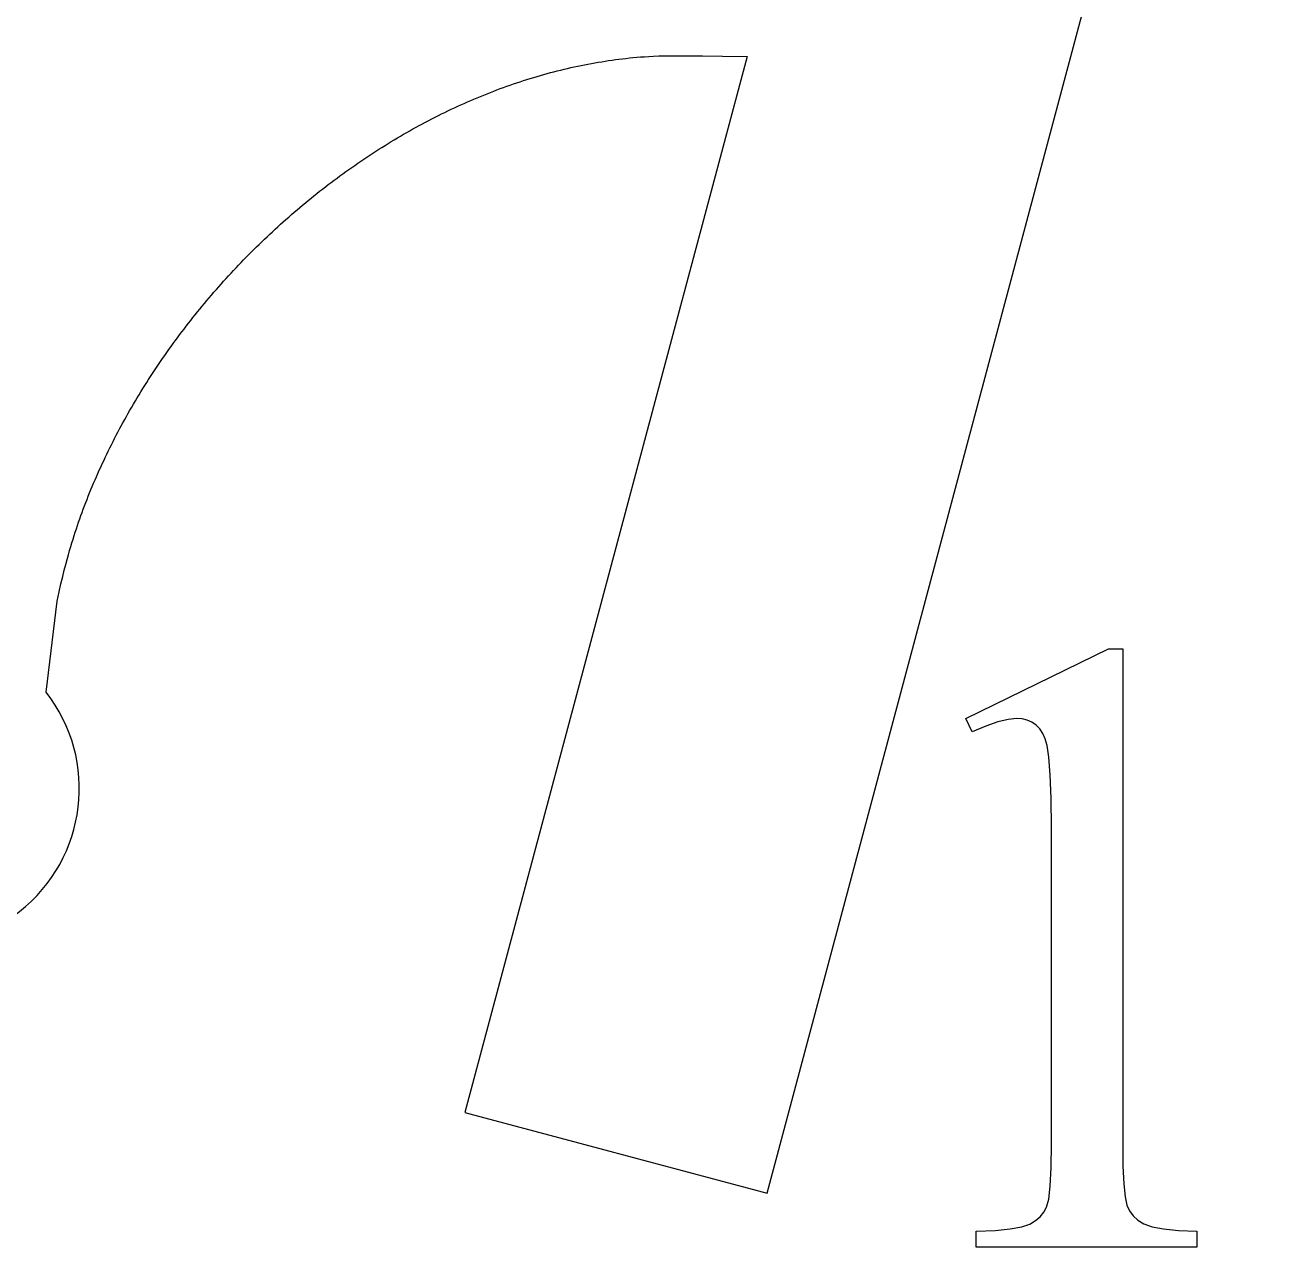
# Model space of a CAD drawing. Extents: x -27 to 581, y 232 to 579.
# Drawn here: x 75.71 to 87.91, y 553.27 to 565.28 of the extents above; entities that cross this region are included whole.
import ezdxf

# ---------------------------------------------------------------- set-up
doc = ezdxf.new("R2010")
doc.units = 0
doc.header["$MEASUREMENT"] = 0
doc.layers.get('0').update_dxf_attribs({"linetype": 'CONTINUOUS'})

msp = doc.modelspace()

# ---------------------------------------------------------------- linework, layer by layer
at = {"color": 1}
msp.add_line((83.001312, 553.797119), (88.909348, 575.917419), dxfattribs=at)
at = {"color": 1, "ltscale": 0.268523}
msp.add_line((82.804726, 564.966125), (80.032982, 554.588989), dxfattribs=at)
at = {"color": 1, "ltscale": 0.001039}
msp.add_line((81.798141, 564.965515), (81.839622, 564.968262), dxfattribs=at)
at = {"color": 1, "ltscale": 0.001119}
msp.add_line((81.839622, 564.968262), (81.884293, 564.970825), dxfattribs=at)
at = {"color": 1, "ltscale": 0.001335}
msp.add_line((81.884293, 564.970825), (81.93763, 564.973022), dxfattribs=at)
at = {"color": 1, "ltscale": 0.001713}
msp.add_line((81.93763, 564.973022), (82.006142, 564.974609), dxfattribs=at)
at = {"color": 1, "ltscale": 0.002256}
msp.add_line((82.006142, 564.974609), (82.096367, 564.975342), dxfattribs=at)
at = {"color": 1, "ltscale": 0.002961}
msp.add_line((82.096367, 564.975342), (82.214821, 564.975098), dxfattribs=at)
at = {"color": 1, "ltscale": 0.00383}
msp.add_line((82.214821, 564.975098), (82.368011, 564.973633), dxfattribs=at)
at = {"color": 1, "ltscale": 0.004862}
msp.add_line((82.368011, 564.973633), (82.562477, 564.970703), dxfattribs=at)
at = {"color": 1, "ltscale": 0.006057}
msp.add_line((82.562477, 564.970703), (82.804726, 564.966125), dxfattribs=at)
at = {"color": 1, "ltscale": 0.000858}
for p, q in [((81.007355, 564.842224), (81.040764, 564.850098)), ((81.040764, 564.850098), (81.074196, 564.857788)), ((76.307762, 560.583252), (76.320183, 560.615234)), ((76.332794, 560.647095), (76.345589, 560.678955))]:
    msp.add_line(p, q, dxfattribs=at)
at = {"color": 1, "ltscale": 0.000857}
for p, q in [((81.074196, 564.857788), (81.107674, 564.865234)), ((81.107674, 564.865234), (81.141174, 564.872437)), ((76.320183, 560.615234), (76.332794, 560.647095)), ((76.215279, 560.326416), (76.226227, 560.358887))]:
    msp.add_line(p, q, dxfattribs=at)
at = {"color": 1, "ltscale": 0.000856}
for p, q in [((81.141174, 564.872437), (81.174713, 564.879395)), ((81.174713, 564.879395), (81.208282, 564.886108)), ((81.208282, 564.886108), (81.241882, 564.892639))]:
    msp.add_line(p, q, dxfattribs=at)
at = {"color": 1, "ltscale": 0.000855}
for p, q in [((81.241882, 564.892639), (81.275513, 564.898926)), ((81.275513, 564.898926), (81.309174, 564.904968)), ((81.309174, 564.904968), (81.342857, 564.910828)), ((76.29554, 560.551331), (76.307762, 560.583252))]:
    msp.add_line(p, q, dxfattribs=at)
at = {"color": 1, "ltscale": 0.000854}
for p, q in [((81.342857, 564.910828), (81.376572, 564.916382)), ((81.376572, 564.916382), (81.410309, 564.921753)), ((81.410309, 564.921753), (81.444069, 564.92688)), ((81.444069, 564.92688), (81.477859, 564.931763)), ((81.545509, 564.940796), (81.579414, 564.944946)), ((76.27166, 560.487305), (76.283501, 560.519348)), ((76.283501, 560.519348), (76.29554, 560.551331))]:
    msp.add_line(p, q, dxfattribs=at)
at = {"color": 1, "ltscale": 0.000853}
for p, q in [((81.477859, 564.931763), (81.511673, 564.936401)), ((81.511673, 564.936401), (81.545509, 564.940796))]:
    msp.add_line(p, q, dxfattribs=at)
at = {"color": 1, "ltscale": 0.00086}
for p, q in [((81.579414, 564.944946), (81.613602, 564.948914)), ((80.840881, 564.7995), (80.8741, 564.808472)), ((80.8741, 564.808472), (80.907356, 564.817261)), ((76.345589, 560.678955), (76.358574, 560.710815))]:
    msp.add_line(p, q, dxfattribs=at)
at = {"color": 1, "ltscale": 0.000874}
for p, q in [((81.613602, 564.948914), (81.648346, 564.952637)), ((79.993553, 564.49231), (80.025467, 564.506592)), ((80.025467, 564.506592), (80.057449, 564.520752)), ((76.623611, 561.276001), (76.640022, 561.306885)), ((76.575424, 561.182861), (76.591316, 561.213989))]:
    msp.add_line(p, q, dxfattribs=at)
at = {"color": 1, "ltscale": 0.000893}
for p, q in [((81.648346, 564.952637), (81.683899, 564.956177)), ((78.891937, 563.856628), (78.92112, 563.877197)), ((78.92112, 563.877197), (78.950386, 563.897644)), ((78.950386, 563.897644), (78.979744, 563.917969)), ((78.833855, 563.815002), (78.862846, 563.835876)), ((78.862846, 563.835876), (78.891937, 563.856628)), ((77.251282, 562.260254), (77.272919, 562.288696)), ((77.187241, 562.174255), (77.208443, 562.203003))]:
    msp.add_line(p, q, dxfattribs=at)
at = {"color": 1, "ltscale": 0.00092}
msp.add_line((81.683899, 564.956177), (81.720543, 564.959473), dxfattribs=at)
at = {"color": 1, "ltscale": 0.000953}
msp.add_line((81.720543, 564.959473), (81.758537, 564.962585), dxfattribs=at)
at = {"color": 1, "ltscale": 0.000993}
msp.add_line((81.758537, 564.962585), (81.798141, 564.965515), dxfattribs=at)
at = {"color": 1, "ltscale": 0.000865}
for p, q in [((80.57663, 564.719849), (80.609505, 564.730591)), ((80.511017, 564.697876), (80.5438, 564.708984)), ((80.5438, 564.708984), (80.57663, 564.719849)), ((76.426308, 560.869263), (76.440407, 560.900879)), ((76.440407, 560.900879), (76.454689, 560.932373))]:
    msp.add_line(p, q, dxfattribs=at)
at = {"color": 1, "ltscale": 0.000864}
for p, q in [((80.609505, 564.730591), (80.642433, 564.741089)), ((76.412392, 560.837646), (76.426308, 560.869263))]:
    msp.add_line(p, q, dxfattribs=at)
at = {"color": 1, "ltscale": 0.000863}
for p, q in [((80.642433, 564.741089), (80.6754, 564.751343)), ((80.6754, 564.751343), (80.708412, 564.761414)), ((76.385109, 560.774292), (76.398659, 560.80603))]:
    msp.add_line(p, q, dxfattribs=at)
at = {"color": 1, "ltscale": 0.000862}
for p, q in [((80.708412, 564.761414), (80.74147, 564.77124)), ((80.74147, 564.77124), (80.774567, 564.780884)), ((76.398659, 560.80603), (76.412392, 560.837646))]:
    msp.add_line(p, q, dxfattribs=at)
at = {"color": 1, "ltscale": 0.000861}
for p, q in [((80.774567, 564.780884), (80.807701, 564.790283)), ((80.807701, 564.790283), (80.840881, 564.7995)), ((76.37175, 560.742554), (76.385109, 560.774292))]:
    msp.add_line(p, q, dxfattribs=at)
at = {"color": 1, "ltscale": 0.000859}
for p, q in [((80.907356, 564.817261), (80.940651, 564.825806)), ((80.940651, 564.825806), (80.973984, 564.834106)), ((80.973984, 564.834106), (81.007355, 564.842224)), ((76.358574, 560.710815), (76.37175, 560.742554))]:
    msp.add_line(p, q, dxfattribs=at)
at = {"color": 1, "ltscale": 0.00087}
for p, q in [((80.218208, 564.588501), (80.250534, 564.60144)), ((76.513626, 561.058044), (76.528809, 561.089355)), ((76.544174, 561.120605), (76.559708, 561.151733))]:
    msp.add_line(p, q, dxfattribs=at)
at = {"color": 1, "ltscale": 0.000871}
for p, q in [((80.250534, 564.60144), (80.282913, 564.614258)), ((80.153732, 564.562012), (80.185944, 564.575317)), ((80.185944, 564.575317), (80.218208, 564.588501)), ((76.528809, 561.089355), (76.544174, 561.120605))]:
    msp.add_line(p, q, dxfattribs=at)
at = {"color": 1, "ltscale": 0.000869}
for p, q in [((80.282913, 564.614258), (80.315338, 564.62677)), ((80.315338, 564.62677), (80.347824, 564.63916)), ((76.498627, 561.026672), (76.513626, 561.058044)), ((76.204391, 560.293396), (76.215279, 560.326416))]:
    msp.add_line(p, q, dxfattribs=at)
at = {"color": 1, "ltscale": 0.000868}
for p, q in [((80.347824, 564.63916), (80.380363, 564.651245)), ((80.380363, 564.651245), (80.412949, 564.663208)), ((76.483795, 560.9953), (76.498627, 561.026672))]:
    msp.add_line(p, q, dxfattribs=at)
at = {"color": 1, "ltscale": 0.000867}
for p, q in [((80.412949, 564.663208), (80.445587, 564.674988)), ((80.445587, 564.674988), (80.478279, 564.686523)), ((76.469154, 560.963867), (76.483795, 560.9953))]:
    msp.add_line(p, q, dxfattribs=at)
at = {"color": 1, "ltscale": 0.000866}
for p, q in [((80.478279, 564.686523), (80.511017, 564.697876)), ((76.454689, 560.932373), (76.469154, 560.963867))]:
    msp.add_line(p, q, dxfattribs=at)
at = {"color": 1, "ltscale": 0.000875}
for p, q in [((79.9617, 564.477783), (79.993553, 564.49231)), ((76.607376, 561.244995), (76.623611, 561.276001))]:
    msp.add_line(p, q, dxfattribs=at)
at = {"color": 1, "ltscale": 0.000873}
for p, q in [((80.057449, 564.520752), (80.089485, 564.534668)), ((80.089485, 564.534668), (80.121582, 564.548462)), ((76.591316, 561.213989), (76.607376, 561.244995))]:
    msp.add_line(p, q, dxfattribs=at)
at = {"color": 1, "ltscale": 0.000872}
for p, q in [((80.121582, 564.548462), (80.153732, 564.562012)), ((76.559708, 561.151733), (76.575424, 561.182861))]:
    msp.add_line(p, q, dxfattribs=at)
at = {"color": 1, "ltscale": 0.000879}
for p, q in [((79.709167, 564.354858), (79.740501, 564.37085)), ((76.690277, 561.399292), (76.707375, 561.429993)), ((76.742058, 561.49115), (76.759651, 561.521606))]:
    msp.add_line(p, q, dxfattribs=at)
at = {"color": 1, "ltscale": 0.00088}
for p, q in [((79.740501, 564.37085), (79.771904, 564.386719)), ((76.724632, 561.460571), (76.742058, 561.49115))]:
    msp.add_line(p, q, dxfattribs=at)
at = {"color": 1, "ltscale": 0.000878}
for p, q in [((79.771904, 564.386719), (79.803375, 564.402344)), ((79.803375, 564.402344), (79.834908, 564.417786)), ((79.834908, 564.417786), (79.866508, 564.433105)), ((76.707375, 561.429993), (76.724632, 561.460571)), ((76.673355, 561.36853), (76.690277, 561.399292))]:
    msp.add_line(p, q, dxfattribs=at)
at = {"color": 1, "ltscale": 0.000877}
msp.add_line((79.866508, 564.433105), (79.898178, 564.448181), dxfattribs=at)
at = {"color": 1, "ltscale": 0.000876}
for p, q in [((79.898178, 564.448181), (79.929901, 564.463074)), ((79.929901, 564.463074), (79.9617, 564.477783)), ((76.640022, 561.306885), (76.656609, 561.337769)), ((76.656609, 561.337769), (76.673355, 561.36853))]:
    msp.add_line(p, q, dxfattribs=at)
at = {"color": 1, "ltscale": 0.000884}
for p, q in [((79.461044, 564.220215), (79.491806, 564.237671)), ((76.850098, 561.673096), (76.868675, 561.703186))]:
    msp.add_line(p, q, dxfattribs=at)
at = {"color": 1, "ltscale": 0.000883}
for p, q in [((79.491806, 564.237671), (79.522636, 564.254944)), ((79.522636, 564.254944), (79.553543, 564.272034)), ((76.831688, 561.642944), (76.850098, 561.673096)), ((76.795341, 561.582397), (76.813431, 561.612732)), ((76.813431, 561.612732), (76.831688, 561.642944))]:
    msp.add_line(p, q, dxfattribs=at)
at = {"color": 1, "ltscale": 0.000882}
for p, q in [((79.553543, 564.272034), (79.584526, 564.28894)), ((79.584526, 564.28894), (79.615578, 564.305664)), ((79.615578, 564.305664), (79.646706, 564.322266))]:
    msp.add_line(p, q, dxfattribs=at)
at = {"color": 1, "ltscale": 0.000881}
for p, q in [((79.646706, 564.322266), (79.677902, 564.338623)), ((79.677902, 564.338623), (79.709167, 564.354858)), ((76.759651, 561.521606), (76.777412, 561.552063)), ((76.777412, 561.552063), (76.795341, 561.582397))]:
    msp.add_line(p, q, dxfattribs=at)
at = {"color": 1, "ltscale": 0.000888}
for p, q in [((79.247894, 564.093201), (79.278107, 564.111877)), ((79.217766, 564.074402), (79.247894, 564.093201)), ((76.963966, 561.852539), (76.983498, 561.882202)), ((76.193504, 560.259583), (76.204391, 560.293396))]:
    msp.add_line(p, q, dxfattribs=at)
at = {"color": 1, "ltscale": 0.000887}
for p, q in [((79.278107, 564.111877), (79.308403, 564.130371)), ((79.308403, 564.130371), (79.338776, 564.148682)), ((76.944588, 561.822815), (76.963966, 561.852539)), ((76.983498, 561.882202), (77.003181, 561.911743))]:
    msp.add_line(p, q, dxfattribs=at)
at = {"color": 1, "ltscale": 0.000886}
for p, q in [((79.338776, 564.148682), (79.369225, 564.166809)), ((76.925377, 561.79303), (76.944588, 561.822815)), ((76.887421, 561.733215), (76.906319, 561.763184))]:
    msp.add_line(p, q, dxfattribs=at)
at = {"color": 1, "ltscale": 0.000885}
for p, q in [((79.369225, 564.166809), (79.399757, 564.184753)), ((79.399757, 564.184753), (79.430359, 564.202576)), ((79.430359, 564.202576), (79.461044, 564.220215)), ((76.906319, 561.763184), (76.925377, 561.79303)), ((76.868675, 561.703186), (76.887421, 561.733215))]:
    msp.add_line(p, q, dxfattribs=at)
at = {"color": 1, "ltscale": 0.00089}
for p, q in [((79.068359, 563.977844), (79.098068, 563.997437)), ((77.083473, 562.029297), (77.103928, 562.058411)), ((77.003181, 561.911743), (77.023026, 561.941284))]:
    msp.add_line(p, q, dxfattribs=at)
at = {"color": 1, "ltscale": 0.000891}
for p, q in [((79.098068, 563.997437), (79.127869, 564.016968)), ((78.979744, 563.917969), (79.009193, 563.938049)), ((79.009193, 563.938049), (79.038734, 563.958008)), ((79.038734, 563.958008), (79.068359, 563.977844)), ((77.124527, 562.087524), (77.145287, 562.116516)), ((77.063171, 562), (77.083473, 562.029297))]:
    msp.add_line(p, q, dxfattribs=at)
at = {"color": 1, "ltscale": 0.000889}
for p, q in [((79.127869, 564.016968), (79.157745, 564.036255)), ((79.157745, 564.036255), (79.187714, 564.05542)), ((79.187714, 564.05542), (79.217766, 564.074402)), ((77.023026, 561.941284), (77.043022, 561.970703)), ((77.043022, 561.970703), (77.063171, 562))]:
    msp.add_line(p, q, dxfattribs=at)
at = {"color": 1, "ltscale": 0.000895}
for p, q in [((78.718811, 563.729858), (78.747429, 563.751343)), ((78.747429, 563.751343), (78.776138, 563.772705)), ((78.776138, 563.772705), (78.804947, 563.793945)), ((78.661865, 563.686401), (78.690285, 563.708191)), ((77.360901, 562.401733), (77.383255, 562.429688)), ((77.316628, 562.345398), (77.338692, 562.373596))]:
    msp.add_line(p, q, dxfattribs=at)
at = {"color": 1, "ltscale": 0.000894}
for p, q in [((78.804947, 563.793945), (78.833855, 563.815002)), ((77.294701, 562.317139), (77.316628, 562.345398)), ((77.208443, 562.203003), (77.22979, 562.231689)), ((77.22979, 562.231689), (77.251282, 562.260254))]:
    msp.add_line(p, q, dxfattribs=at)
at = {"color": 1, "ltscale": 0.000896}
for p, q in [((78.577179, 563.620117), (78.605309, 563.642334)), ((78.605309, 563.642334), (78.633537, 563.664429)), ((78.633537, 563.664429), (78.661865, 563.686401)), ((78.690285, 563.708191), (78.718811, 563.729858)), ((77.451141, 562.513184), (77.474045, 562.540771)), ((77.272919, 562.288696), (77.294701, 562.317139)), ((77.338692, 562.373596), (77.360901, 562.401733))]:
    msp.add_line(p, q, dxfattribs=at)
at = {"color": 1, "ltscale": 0.000898}
for p, q in [((78.410561, 563.483643), (78.438072, 563.506714)), ((78.438072, 563.506714), (78.465683, 563.529663)), ((78.465683, 563.529663), (78.493408, 563.55249)), ((78.493408, 563.55249), (78.521233, 563.575195)), ((78.301582, 563.389893), (78.328667, 563.413513)), ((78.328667, 563.413513), (78.355858, 563.437012)), ((78.355858, 563.437012), (78.383156, 563.460388)), ((78.247749, 563.342224), (78.274612, 563.366089)), ((77.543579, 562.623047), (77.567024, 562.650269)), ((77.567024, 562.650269), (77.590607, 562.677368)), ((77.590607, 562.677368), (77.614319, 562.704346)), ((77.520264, 562.595703), (77.543579, 562.623047))]:
    msp.add_line(p, q, dxfattribs=at)
at = {"color": 1, "ltscale": 0.000897}
for p, q in [((78.521233, 563.575195), (78.549156, 563.597717)), ((78.549156, 563.597717), (78.577179, 563.620117)), ((77.474045, 562.540771), (77.497086, 562.568298)), ((77.497086, 562.568298), (77.520264, 562.595703)), ((77.383255, 562.429688), (77.405739, 562.457642)), ((77.405739, 562.457642), (77.428368, 562.485474)), ((77.428368, 562.485474), (77.451141, 562.513184))]:
    msp.add_line(p, q, dxfattribs=at)
at = {"color": 1, "ltscale": 0.000899}
for p, q in [((78.274612, 563.366089), (78.301582, 563.389893)), ((78.383156, 563.460388), (78.410561, 563.483643)), ((78.141403, 563.2453), (78.167824, 563.269714)), ((78.167824, 563.269714), (78.194351, 563.294006)), ((78.194351, 563.294006), (78.220993, 563.318176)), ((78.220993, 563.318176), (78.247749, 563.342224)), ((78.011055, 563.121277), (78.036896, 563.146301)), ((78.062843, 563.171265), (78.088921, 563.196045)), ((78.088921, 563.196045), (78.115105, 563.220703)), ((77.908897, 563.019836), (77.934258, 563.045349)), ((77.95974, 563.070801), (77.985336, 563.096069)), ((77.833557, 562.942505), (77.858543, 562.968384)), ((77.858543, 562.968384), (77.883659, 562.994141)), ((77.662132, 562.758057), (77.686241, 562.784729)), ((77.686241, 562.784729), (77.710472, 562.811279)), ((77.614319, 562.704346), (77.638161, 562.731262)), ((77.638161, 562.731262), (77.662132, 562.758057))]:
    msp.add_line(p, q, dxfattribs=at)
at = {"color": 1, "ltscale": 0.0009}
for p, q in [((78.036896, 563.146301), (78.062843, 563.171265)), ((78.115105, 563.220703), (78.141403, 563.2453)), ((77.883659, 562.994141), (77.908897, 563.019836)), ((77.934258, 563.045349), (77.95974, 563.070801)), ((77.985336, 563.096069), (78.011055, 563.121277)), ((77.783943, 562.890381), (77.808685, 562.916504)), ((77.808685, 562.916504), (77.833557, 562.942505)), ((77.710472, 562.811279), (77.73484, 562.837769)), ((77.73484, 562.837769), (77.759331, 562.864136)), ((77.759331, 562.864136), (77.783943, 562.890381))]:
    msp.add_line(p, q, dxfattribs=at)
at = {"color": 1, "ltscale": 0.000892}
for p, q in [((77.166191, 562.145447), (77.187241, 562.174255)), ((77.103928, 562.058411), (77.124527, 562.087524)), ((77.145287, 562.116516), (77.166191, 562.145447))]:
    msp.add_line(p, q, dxfattribs=at)
at = {"color": 1, "ltscale": 0.000852}
for p, q in [((76.248558, 560.423157), (76.26001, 560.455261)), ((76.26001, 560.455261), (76.27166, 560.487305))]:
    msp.add_line(p, q, dxfattribs=at)
at = {"color": 1, "ltscale": 0.00085}
msp.add_line((76.226227, 560.358887), (76.237297, 560.391052), dxfattribs=at)
at = {"color": 1, "ltscale": 0.000851}
msp.add_line((76.237297, 560.391052), (76.248558, 560.423157), dxfattribs=at)
at = {"color": 1, "ltscale": 0.000945}
msp.add_line((76.171425, 560.18866), (76.182533, 560.224792), dxfattribs=at)
at = {"color": 1, "ltscale": 0.000912}
msp.add_line((76.182533, 560.224792), (76.193504, 560.259583), dxfattribs=at)
at = {"color": 1, "ltscale": 0.001084}
msp.add_line((76.136559, 560.069885), (76.148514, 560.111572), dxfattribs=at)
at = {"color": 1, "ltscale": 0.001027}
msp.add_line((76.148514, 560.111572), (76.16011, 560.151001), dxfattribs=at)
at = {"color": 1, "ltscale": 0.000983}
msp.add_line((76.16011, 560.151001), (76.171425, 560.18866), dxfattribs=at)
at = {"color": 1, "ltscale": 0.001431}
msp.add_line((76.096504, 559.919922), (76.110756, 559.975342), dxfattribs=at)
at = {"color": 1, "ltscale": 0.001283}
msp.add_line((76.110756, 559.975342), (76.124039, 560.024902), dxfattribs=at)
at = {"color": 1, "ltscale": 0.001167}
msp.add_line((76.124039, 560.024902), (76.136559, 560.069885), dxfattribs=at)
at = {"color": 1, "ltscale": 0.001824}
msp.add_line((76.064224, 559.786377), (76.081055, 559.857361), dxfattribs=at)
at = {"color": 1, "ltscale": 0.001611}
msp.add_line((76.081055, 559.857361), (76.096504, 559.919922), dxfattribs=at)
at = {"color": 1, "ltscale": 0.002068}
msp.add_line((76.045776, 559.70575), (76.064224, 559.786377), dxfattribs=at)
at = {"color": 1, "ltscale": 0.022495}
msp.add_line((75.917244, 558.720886), (76.02552, 559.614136), dxfattribs=at)
at = {"color": 1, "ltscale": 0.002346}
msp.add_line((76.02552, 559.614136), (76.045776, 559.70575), dxfattribs=at)
at = {"color": 1, "ltscale": 0.076803}
msp.add_line((80.032982, 554.588989), (83.001312, 553.797119), dxfattribs=at)
at = {"color": 18}
msp.add_lwpolyline([(84.953537, 558.461182), (86.355309, 559.14502), (86.495483, 559.14502), (86.495483, 554.281311), (86.498009, 554.062012), (86.505577, 553.888428), (86.518188, 553.760437), (86.535843, 553.678162), (86.561462, 553.622131), (86.597961, 553.572998), (86.645355, 553.530762), (86.703629, 553.495483), (86.783806, 553.467041), (86.896904, 553.445557), (87.042923, 553.430969), (87.221855, 553.423279), (87.221855, 553.266113), (85.055489, 553.266113), (85.055489, 553.423279), (85.241325, 553.430847), (85.39106, 553.445068), (85.504692, 553.465881), (85.582214, 553.493347), (85.637169, 553.526794), (85.683098, 553.565552), (85.720001, 553.609619), (85.747879, 553.659058), (85.768318, 553.736938), (85.782921, 553.866638), (85.791679, 554.048096), (85.794601, 554.281311), (85.794601, 557.390686), (85.791946, 557.67688), (85.783981, 557.906799), (85.770706, 558.080444), (85.752121, 558.197754), (85.7342, 558.26123), (85.710175, 558.315674), (85.680046, 558.361084), (85.643806, 558.397461), (85.602524, 558.425293), (85.557259, 558.44519), (85.508011, 558.457153), (85.454781, 558.461182), (85.368492, 558.452881), (85.266815, 558.428223), (85.149734, 558.387085), (85.017258, 558.329468)], close=True, dxfattribs=at)
at = {"color": 1}
msp.add_arc((74.708328, 557.773376), 1.536, 218.088773, 398.088772, dxfattribs=at)

doc.saveas('drawing.dxf')
